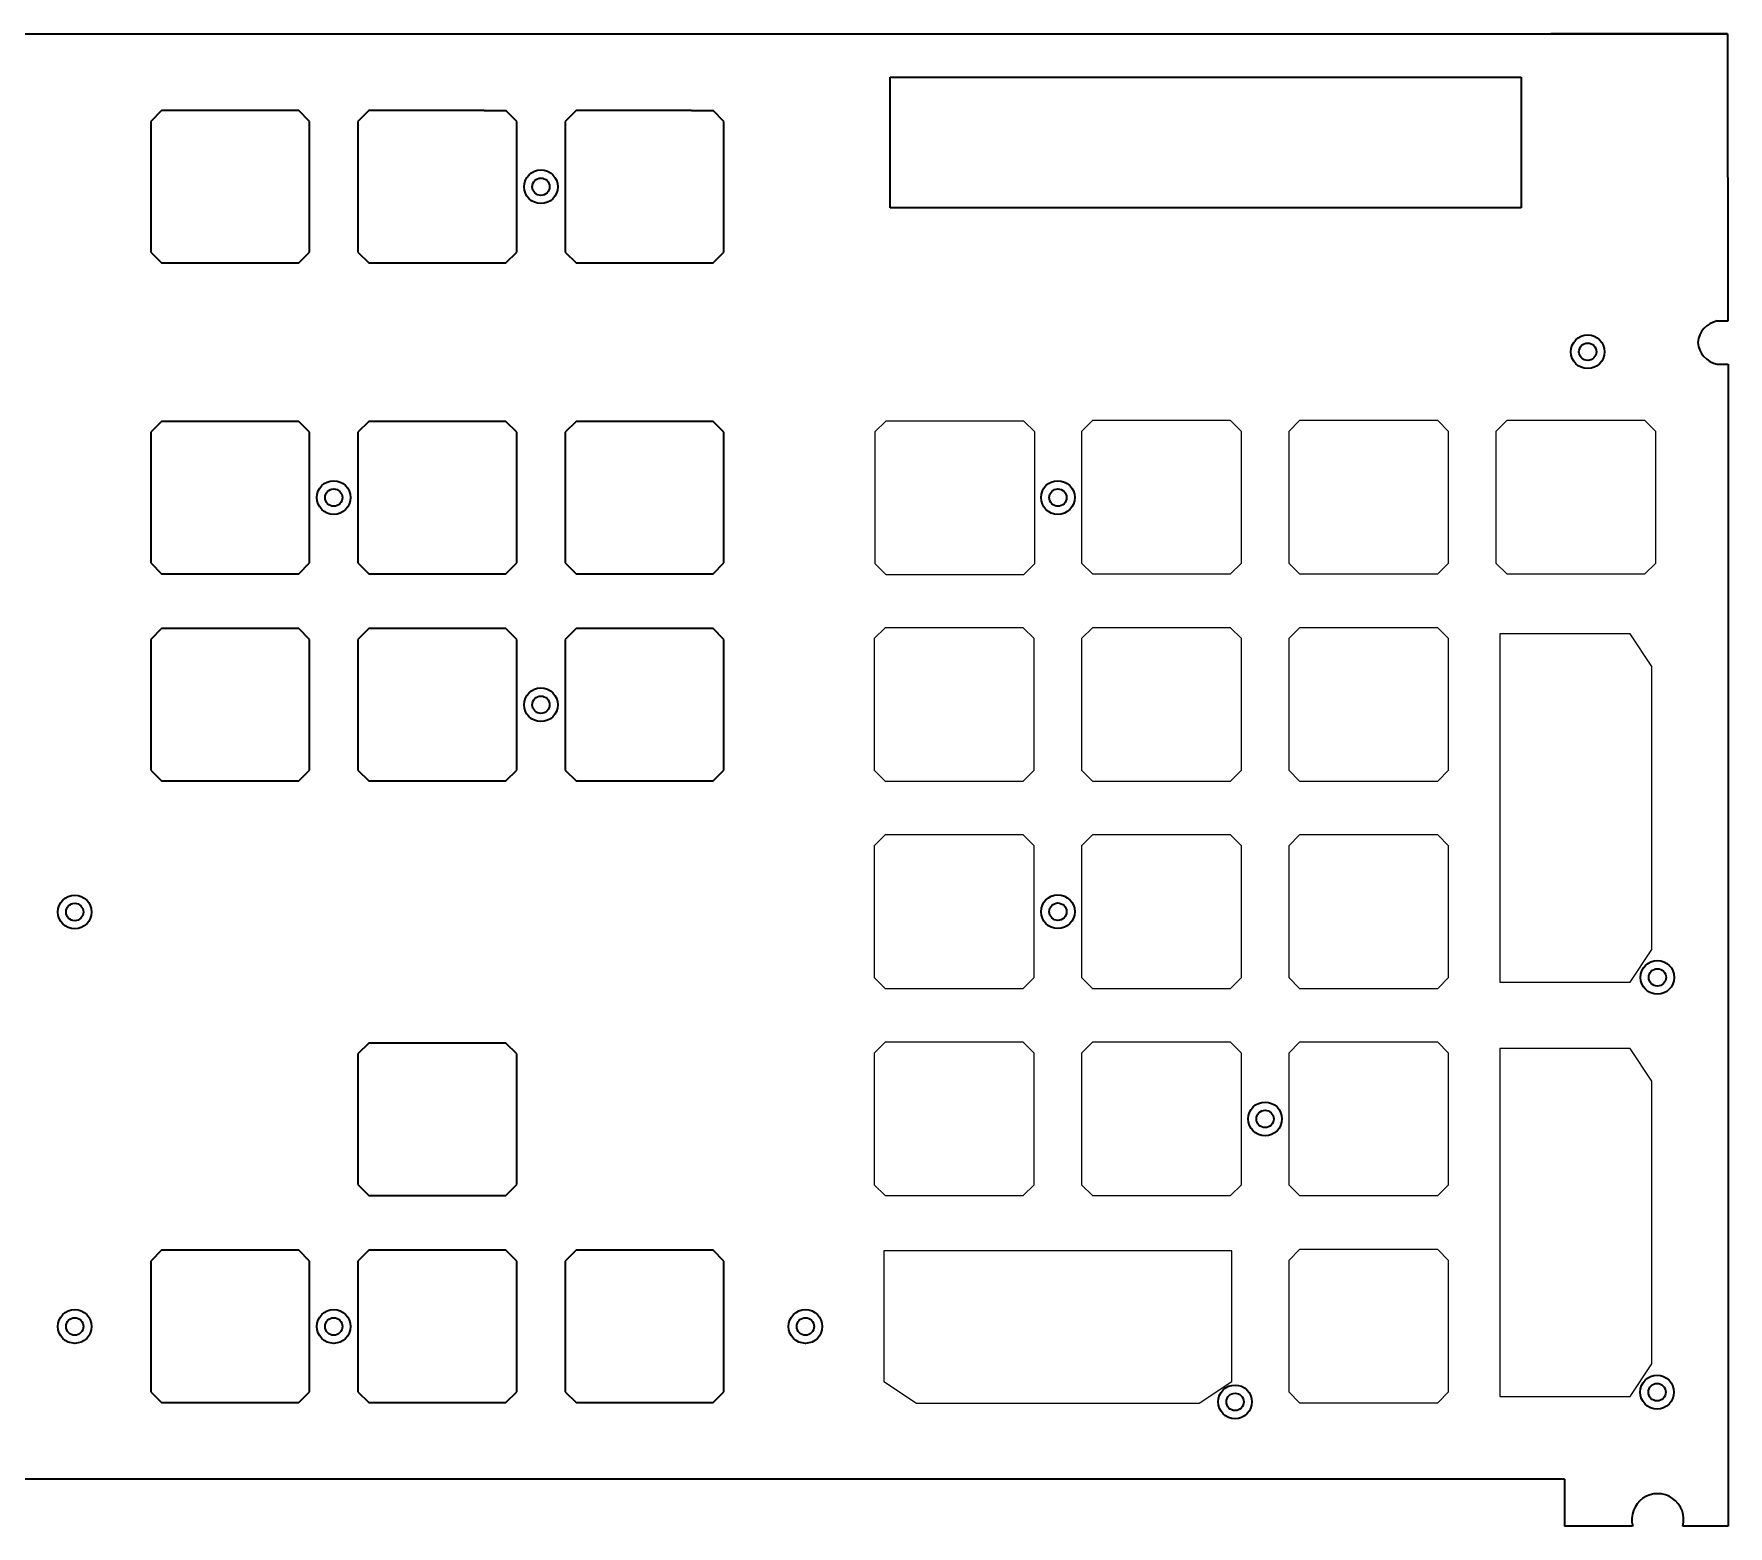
# Model space of a CAD drawing. Header units: millimetres. Extents: x -19 to 965, y -24 to 390.
# Drawn here: x 808.8 to 964.6, y 15.8 to 153 of the extents above; entities that cross this region are included whole.
import ezdxf

# ---------------------------------------------------------------- set-up
doc = ezdxf.new("R2010")
doc.units = ezdxf.units.MM
doc.layers.get('0').update_dxf_attribs({"lineweight": 35})

msp = doc.modelspace()

# ---------------------------------------------------------------- linework, layer by layer
at = {"color": 7, "linetype": 'Continuous'}
for p, q in [((517.6, 153), (964.5, 153)), ((964.5, 153), (948.25, 153)), ((964.5, 153), (949, 153)), ((964.5, 153), (949, 153)), ((964.5, 153), (949, 153)), ((964.5, 153), (964.51, 126.63)), ((887.51, 149.01), (945.51, 149.01)), ((887.51, 137.01), (887.51, 149.01)), ((945.51, 149.01), (945.51, 137.01)), ((820.53, 145.95), (819.53, 144.95)), ((820.53, 145.95), (819.53, 144.95)), ((820.53, 145.95), (819.53, 144.95)), ((819.53, 144.95), (819.53, 132.95)), ((819.53, 144.95), (819.53, 132.95)), ((819.53, 144.95), (819.53, 132.95)), ((833.13, 145.95), (820.53, 145.95)), ((833.13, 145.95), (820.53, 145.95)), ((833.13, 145.95), (820.53, 145.95)), ((834.13, 144.95), (833.13, 145.95)), ((834.13, 144.95), (833.13, 145.95)), ((834.13, 144.95), (833.13, 145.95)), ((834.13, 132.95), (834.13, 144.95)), ((834.13, 132.95), (834.13, 144.95)), ((834.13, 132.95), (834.13, 144.95)), ((839.58, 145.95), (838.58, 144.95)), ((839.58, 145.95), (838.58, 144.95)), ((839.58, 145.95), (838.58, 144.95)), ((838.58, 144.95), (838.58, 132.95)), ((838.58, 144.95), (838.58, 132.95)), ((838.58, 144.95), (838.58, 132.95)), ((850.18, 145.95), (839.58, 145.95)), ((850.18, 145.95), (839.58, 145.95)), ((850.18, 145.95), (839.58, 145.95)), ((858.63, 145.95), (857.63, 144.95)), ((858.63, 145.95), (857.63, 144.95)), ((858.63, 145.95), (857.63, 144.95)), ((857.63, 144.95), (857.63, 132.95)), ((857.63, 144.95), (857.63, 132.95)), ((857.63, 144.95), (857.63, 132.95)), ((869.23, 145.95), (858.63, 145.95)), ((869.23, 145.95), (858.63, 145.95)), ((869.23, 145.95), (858.63, 145.95)), ((853.18, 132.95), (853.18, 142.95)), ((853.18, 132.95), (853.18, 142.95)), ((853.18, 132.95), (853.18, 142.95)), ((872.23, 132.95), (872.23, 142.95)), ((872.23, 132.95), (872.23, 142.95)), ((872.23, 132.95), (872.23, 142.95)), ((945.51, 137.01), (887.51, 137.01)), ((819.53, 132.95), (820.53, 131.95)), ((819.53, 132.95), (820.53, 131.95)), ((819.53, 132.95), (820.53, 131.95)), ((833.13, 131.95), (834.13, 132.95)), ((833.13, 131.95), (834.13, 132.95)), ((833.13, 131.95), (834.13, 132.95)), ((838.58, 132.95), (839.58, 131.95)), ((838.58, 132.95), (839.58, 131.95)), ((838.58, 132.95), (839.58, 131.95)), ((852.18, 131.95), (853.18, 132.95)), ((852.18, 131.95), (853.18, 132.95)), ((852.18, 131.95), (853.18, 132.95)), ((857.63, 132.95), (858.63, 131.95)), ((857.63, 132.95), (858.63, 131.95)), ((857.63, 132.95), (858.63, 131.95)), ((871.23, 131.95), (872.23, 132.95)), ((871.23, 131.95), (872.23, 132.95)), ((871.23, 131.95), (872.23, 132.95)), ((820.53, 131.95), (833.13, 131.95)), ((820.53, 131.95), (833.13, 131.95)), ((820.53, 131.95), (833.13, 131.95)), ((839.58, 131.95), (852.18, 131.95)), ((839.58, 131.95), (852.18, 131.95)), ((839.58, 131.95), (852.18, 131.95)), ((858.63, 131.95), (871.23, 131.95)), ((858.63, 131.95), (871.23, 131.95)), ((858.63, 131.95), (871.23, 131.95)), ((964.55, 122.63), (964.55, 22.13)), ((820.53, 117.38), (819.53, 116.38)), ((820.53, 117.38), (819.53, 116.38)), ((820.53, 117.38), (819.53, 116.38)), ((833.13, 117.38), (820.53, 117.38)), ((833.13, 117.38), (820.53, 117.38)), ((833.13, 117.38), (820.53, 117.38)), ((834.13, 116.38), (833.13, 117.38)), ((834.13, 116.38), (833.13, 117.38)), ((834.13, 116.38), (833.13, 117.38)), ((839.58, 117.38), (838.58, 116.38)), ((839.58, 117.38), (838.58, 116.38)), ((839.58, 117.38), (838.58, 116.38)), ((852.18, 117.38), (839.58, 117.38)), ((852.18, 117.38), (839.58, 117.38)), ((852.18, 117.38), (839.58, 117.38)), ((853.18, 116.38), (852.18, 117.38)), ((853.18, 116.38), (852.18, 117.38)), ((853.18, 116.38), (852.18, 117.38)), ((858.63, 117.38), (857.63, 116.38)), ((858.63, 117.38), (857.63, 116.38)), ((858.63, 117.38), (857.63, 116.38)), ((871.23, 117.38), (858.63, 117.38)), ((871.23, 117.38), (858.63, 117.38)), ((871.23, 117.38), (858.63, 117.38)), ((872.23, 116.38), (871.23, 117.38)), ((872.23, 116.38), (871.23, 117.38)), ((872.23, 116.38), (871.23, 117.38)), ((819.53, 116.38), (819.53, 104.38)), ((819.53, 116.38), (819.53, 104.38)), ((819.53, 116.38), (819.53, 104.38)), ((834.13, 104.38), (834.13, 116.38)), ((834.13, 104.38), (834.13, 116.38)), ((834.13, 104.38), (834.13, 116.38)), ((838.58, 116.38), (838.58, 104.38)), ((838.58, 116.38), (838.58, 104.38)), ((838.58, 116.38), (838.58, 104.38)), ((853.18, 104.38), (853.18, 116.38)), ((853.18, 104.38), (853.18, 116.38)), ((853.18, 104.38), (853.18, 116.38)), ((857.63, 116.38), (857.63, 104.38)), ((857.63, 116.38), (857.63, 104.38)), ((857.63, 116.38), (857.63, 104.38)), ((872.23, 104.38), (872.23, 116.38)), ((872.23, 104.38), (872.23, 116.38)), ((872.23, 104.38), (872.23, 116.38)), ((819.53, 104.38), (820.53, 103.38)), ((819.53, 104.38), (820.53, 103.38)), ((819.53, 104.38), (820.53, 103.38)), ((833.13, 103.38), (834.13, 104.38)), ((833.13, 103.38), (834.13, 104.38)), ((833.13, 103.38), (834.13, 104.38)), ((838.58, 104.38), (839.58, 103.38)), ((838.58, 104.38), (839.58, 103.38)), ((838.58, 104.38), (839.58, 103.38)), ((852.18, 103.38), (853.18, 104.38)), ((852.18, 103.38), (853.18, 104.38)), ((852.18, 103.38), (853.18, 104.38)), ((857.63, 104.38), (858.63, 103.38)), ((857.63, 104.38), (858.63, 103.38)), ((857.63, 104.38), (858.63, 103.38)), ((871.23, 103.38), (872.23, 104.38)), ((871.23, 103.38), (872.23, 104.38)), ((871.23, 103.38), (872.23, 104.38)), ((820.53, 103.38), (833.13, 103.38)), ((820.53, 103.38), (833.13, 103.38)), ((820.53, 103.38), (833.13, 103.38)), ((839.58, 103.38), (852.18, 103.38)), ((839.58, 103.38), (852.18, 103.38)), ((839.58, 103.38), (852.18, 103.38)), ((858.63, 103.38), (871.23, 103.38)), ((858.63, 103.38), (871.23, 103.38)), ((858.63, 103.38), (871.23, 103.38)), ((820.53, 98.33), (819.53, 97.33)), ((820.53, 98.33), (819.53, 97.33)), ((820.53, 98.33), (819.53, 97.33)), ((833.13, 98.33), (820.53, 98.33)), ((833.13, 98.33), (820.53, 98.33)), ((833.13, 98.33), (820.53, 98.33)), ((834.13, 97.33), (833.13, 98.33)), ((834.13, 97.33), (833.13, 98.33)), ((834.13, 97.33), (833.13, 98.33)), ((839.58, 98.33), (838.58, 97.33)), ((839.58, 98.33), (838.58, 97.33)), ((839.58, 98.33), (838.58, 97.33)), ((852.18, 98.33), (839.58, 98.33)), ((852.18, 98.33), (839.58, 98.33)), ((852.18, 98.33), (839.58, 98.33)), ((853.18, 97.33), (852.18, 98.33)), ((853.18, 97.33), (852.18, 98.33)), ((853.18, 97.33), (852.18, 98.33)), ((858.63, 98.33), (857.63, 97.33)), ((858.63, 98.33), (857.63, 97.33)), ((858.63, 98.33), (857.63, 97.33)), ((871.23, 98.33), (858.63, 98.33)), ((871.23, 98.33), (858.63, 98.33)), ((871.23, 98.33), (858.63, 98.33)), ((872.23, 97.33), (871.23, 98.33)), ((872.23, 97.33), (871.23, 98.33)), ((872.23, 97.33), (871.23, 98.33)), ((819.53, 97.33), (819.53, 85.33)), ((819.53, 97.33), (819.53, 85.33)), ((819.53, 97.33), (819.53, 85.33)), ((834.13, 85.33), (834.13, 97.33)), ((834.13, 85.33), (834.13, 97.33)), ((834.13, 85.33), (834.13, 97.33)), ((838.58, 97.33), (838.58, 85.33)), ((838.58, 97.33), (838.58, 85.33)), ((838.58, 97.33), (838.58, 85.33)), ((853.18, 85.33), (853.18, 97.33)), ((853.18, 85.33), (853.18, 97.33)), ((853.18, 85.33), (853.18, 97.33)), ((857.63, 97.33), (857.63, 85.33)), ((857.63, 97.33), (857.63, 85.33)), ((857.63, 97.33), (857.63, 85.33)), ((872.23, 85.33), (872.23, 97.33)), ((872.23, 85.33), (872.23, 97.33)), ((872.23, 85.33), (872.23, 97.33)), ((819.53, 85.33), (820.53, 84.33)), ((819.53, 85.33), (820.53, 84.33)), ((819.53, 85.33), (820.53, 84.33)), ((820.53, 84.33), (833.13, 84.33)), ((820.53, 84.33), (833.13, 84.33)), ((820.53, 84.33), (833.13, 84.33)), ((833.13, 84.33), (834.13, 85.33)), ((833.13, 84.33), (834.13, 85.33)), ((833.13, 84.33), (834.13, 85.33)), ((838.58, 85.33), (839.58, 84.33)), ((838.58, 85.33), (839.58, 84.33)), ((838.58, 85.33), (839.58, 84.33)), ((839.58, 84.33), (852.18, 84.33)), ((839.58, 84.33), (852.18, 84.33)), ((839.58, 84.33), (852.18, 84.33)), ((852.18, 84.33), (853.18, 85.33)), ((852.18, 84.33), (853.18, 85.33)), ((852.18, 84.33), (853.18, 85.33)), ((857.63, 85.33), (858.63, 84.33)), ((857.63, 85.33), (858.63, 84.33)), ((857.63, 85.33), (858.63, 84.33)), ((858.63, 84.33), (871.23, 84.33)), ((858.63, 84.33), (871.23, 84.33)), ((858.63, 84.33), (871.23, 84.33)), ((871.23, 84.33), (872.23, 85.33)), ((871.23, 84.33), (872.23, 85.33)), ((871.23, 84.33), (872.23, 85.33)), ((839.58, 60.23), (838.58, 59.23)), ((839.58, 60.23), (838.58, 59.23)), ((839.58, 60.23), (838.58, 59.23)), ((838.58, 59.23), (838.58, 47.23)), ((838.58, 59.23), (838.58, 47.23)), ((838.58, 59.23), (838.58, 47.23)), ((852.18, 60.23), (839.58, 60.23)), ((852.18, 60.23), (839.58, 60.23)), ((852.18, 60.23), (839.58, 60.23)), ((853.18, 59.23), (852.18, 60.23)), ((853.18, 59.23), (852.18, 60.23)), ((853.18, 59.23), (852.18, 60.23)), ((853.18, 47.23), (853.18, 59.23)), ((853.18, 47.23), (853.18, 59.23)), ((853.18, 47.23), (853.18, 59.23)), ((838.58, 47.23), (839.58, 46.23)), ((838.58, 47.23), (839.58, 46.23)), ((838.58, 47.23), (839.58, 46.23)), ((852.18, 46.23), (853.18, 47.23)), ((852.18, 46.23), (853.18, 47.23)), ((852.18, 46.23), (853.18, 47.23)), ((839.58, 46.23), (852.18, 46.23)), ((839.58, 46.23), (852.18, 46.23)), ((839.58, 46.23), (852.18, 46.23)), ((820.53, 41.18), (819.53, 40.18)), ((820.53, 41.18), (819.53, 40.18)), ((820.53, 41.18), (819.53, 40.18)), ((833.13, 41.18), (820.53, 41.18)), ((833.13, 41.18), (820.53, 41.18)), ((833.13, 41.18), (820.53, 41.18)), ((834.13, 40.18), (833.13, 41.18)), ((834.13, 40.18), (833.13, 41.18)), ((834.13, 40.18), (833.13, 41.18)), ((839.58, 41.18), (838.58, 40.18)), ((839.58, 41.18), (838.58, 40.18)), ((839.58, 41.18), (838.58, 40.18)), ((852.18, 41.18), (839.58, 41.18)), ((852.18, 41.18), (839.58, 41.18)), ((852.18, 41.18), (839.58, 41.18)), ((853.18, 40.18), (852.18, 41.18)), ((853.18, 40.18), (852.18, 41.18)), ((853.18, 40.18), (852.18, 41.18)), ((858.63, 41.18), (857.63, 40.18)), ((858.63, 41.18), (857.63, 40.18)), ((858.63, 41.18), (857.63, 40.18)), ((871.23, 41.18), (858.63, 41.18)), ((871.23, 41.18), (858.63, 41.18)), ((871.23, 41.18), (858.63, 41.18)), ((872.23, 40.18), (871.23, 41.18)), ((872.23, 40.18), (871.23, 41.18)), ((872.23, 40.18), (871.23, 41.18)), ((819.53, 40.18), (819.53, 28.18)), ((819.53, 40.18), (819.53, 28.18)), ((819.53, 40.18), (819.53, 28.18)), ((834.13, 28.18), (834.13, 40.18)), ((834.13, 28.18), (834.13, 40.18)), ((834.13, 28.18), (834.13, 40.18)), ((838.58, 40.18), (838.58, 28.18)), ((838.58, 40.18), (838.58, 28.18)), ((838.58, 40.18), (838.58, 28.18)), ((853.18, 28.18), (853.18, 40.18)), ((853.18, 28.18), (853.18, 40.18)), ((853.18, 28.18), (853.18, 40.18)), ((857.63, 40.18), (857.63, 28.18)), ((857.63, 40.18), (857.63, 28.18)), ((857.63, 40.18), (857.63, 28.18)), ((872.23, 28.18), (872.23, 40.18)), ((872.23, 28.18), (872.23, 40.18)), ((872.23, 28.18), (872.23, 40.18)), ((819.53, 28.18), (820.53, 27.18)), ((819.53, 28.18), (820.53, 27.18)), ((819.53, 28.18), (820.53, 27.18)), ((833.13, 27.18), (834.13, 28.18)), ((833.13, 27.18), (834.13, 28.18)), ((833.13, 27.18), (834.13, 28.18)), ((838.58, 28.18), (839.58, 27.18)), ((838.58, 28.18), (839.58, 27.18)), ((838.58, 28.18), (839.58, 27.18)), ((852.18, 27.18), (853.18, 28.18)), ((852.18, 27.18), (853.18, 28.18)), ((852.18, 27.18), (853.18, 28.18)), ((857.63, 28.18), (858.63, 27.18)), ((857.63, 28.18), (858.63, 27.18)), ((857.63, 28.18), (858.63, 27.18)), ((871.23, 27.18), (872.23, 28.18)), ((871.23, 27.18), (872.23, 28.18)), ((871.23, 27.18), (872.23, 28.18)), ((820.53, 27.18), (833.13, 27.18)), ((820.53, 27.18), (833.13, 27.18)), ((820.53, 27.18), (833.13, 27.18)), ((839.58, 27.18), (852.18, 27.18)), ((839.58, 27.18), (852.18, 27.18)), ((839.58, 27.18), (852.18, 27.18)), ((858.63, 27.18), (871.23, 27.18)), ((858.63, 27.18), (871.23, 27.18)), ((858.63, 27.18), (871.23, 27.18)), ((964.55, 22.13), (964.55, 15.83)), ((949.5, 20.13), (532.6, 20.13)), ((949.5, 20.13), (949.5, 15.83)), ((955.77, 15.83), (949.5, 15.83)), ((964.55, 15.83), (960.38, 15.83))]:
    msp.add_line(p, q, dxfattribs=at)
at = {"color": 7}
for p, q in [((850.18, 145.95), (852.18, 145.95)), ((850.18, 145.95), (852.18, 145.95)), ((850.18, 145.95), (852.18, 145.95)), ((853.18, 144.95), (852.18, 145.95)), ((853.18, 144.95), (852.18, 145.95)), ((853.18, 144.95), (852.18, 145.95)), ((853.18, 142.95), (853.18, 144.95)), ((853.18, 142.95), (853.18, 144.95)), ((853.18, 142.95), (853.18, 144.95)), ((869.23, 145.95), (871.23, 145.95)), ((869.23, 145.95), (871.23, 145.95)), ((869.23, 145.95), (871.23, 145.95)), ((872.23, 144.95), (871.23, 145.95)), ((872.23, 144.95), (871.23, 145.95)), ((872.23, 144.95), (871.23, 145.95)), ((872.23, 142.95), (872.23, 144.95)), ((872.23, 142.95), (872.23, 144.95)), ((872.23, 142.95), (872.23, 144.95)), ((820.53, 131.95), (826.83, 131.95)), ((820.53, 131.95), (826.83, 131.95)), ((963.55, 126.63), (964.55, 126.63)), ((963.55, 122.63), (964.55, 122.63)), ((820.53, 103.38), (826.83, 103.38)), ((820.53, 103.38), (826.83, 103.38)), ((820.53, 84.33), (826.83, 84.33)), ((820.53, 84.33), (826.83, 84.33)), ((839.58, 84.33), (845.88, 84.33)), ((839.58, 84.33), (845.88, 84.33)), ((839.58, 27.18), (845.88, 27.18)), ((839.58, 27.18), (845.88, 27.18))]:
    msp.add_line(p, q, dxfattribs=at)
at = {"color": 7, "linetype": 'Continuous', "lineweight": 25}
for points in [[(886.1, 104.31), (887.1, 103.31), (899.8, 103.31), (900.8, 104.31), (900.8, 116.41), (899.8, 117.41), (887.1, 117.41), (886.1, 116.41)], [(905.1, 104.36), (906.1, 103.36), (918.8, 103.36), (919.8, 104.36), (919.8, 116.46), (918.8, 117.46), (906.1, 117.46), (905.1, 116.46)], [(924.15, 104.36), (925.15, 103.36), (937.85, 103.36), (938.85, 104.36), (938.85, 116.46), (937.85, 117.46), (925.15, 117.46), (924.15, 116.46)], [(943.2, 104.36), (944.2, 103.36), (956.9, 103.36), (957.9, 104.36), (957.9, 116.46), (956.9, 117.46), (944.2, 117.46), (943.2, 116.46)], [(886.05, 85.31), (887.05, 84.31), (899.75, 84.31), (900.75, 85.31), (900.75, 97.41), (899.75, 98.41), (887.05, 98.41), (886.05, 97.41)], [(905.1, 85.31), (906.1, 84.31), (918.8, 84.31), (919.8, 85.31), (919.8, 97.41), (918.8, 98.41), (906.1, 98.41), (905.1, 97.41)], [(924.15, 85.31), (925.15, 84.31), (937.85, 84.31), (938.85, 85.31), (938.85, 97.41), (937.85, 98.41), (925.15, 98.41), (924.15, 97.41)], [(943.55, 97.84), (943.55, 65.84), (955.55, 65.84), (957.55, 68.84), (957.55, 94.84), (955.55, 97.84)], [(886.05, 66.26), (887.05, 65.26), (899.75, 65.26), (900.75, 66.26), (900.75, 78.36), (899.75, 79.36), (887.05, 79.36), (886.05, 78.36)], [(905.1, 66.26), (906.1, 65.26), (918.8, 65.26), (919.8, 66.26), (919.8, 78.36), (918.8, 79.36), (906.1, 79.36), (905.1, 78.36)], [(924.15, 66.26), (925.15, 65.26), (937.85, 65.26), (938.85, 66.26), (938.85, 78.36), (937.85, 79.36), (925.15, 79.36), (924.15, 78.36)], [(886.05, 47.21), (887.05, 46.21), (899.75, 46.21), (900.75, 47.21), (900.75, 59.31), (899.75, 60.31), (887.05, 60.31), (886.05, 59.31)], [(905.1, 47.21), (906.1, 46.21), (918.8, 46.21), (919.8, 47.21), (919.8, 59.31), (918.8, 60.31), (906.1, 60.31), (905.1, 59.31)], [(924.15, 47.21), (925.15, 46.21), (937.85, 46.21), (938.85, 47.21), (938.85, 59.31), (937.85, 60.31), (925.15, 60.31), (924.15, 59.31)], [(943.55, 59.74), (943.55, 27.74), (955.55, 27.74), (957.55, 30.74), (957.55, 56.74), (955.55, 59.74)], [(918.93, 41.13), (886.93, 41.13), (886.93, 29.13), (889.93, 27.13), (915.93, 27.13), (918.93, 29.13)], [(924.15, 28.16), (925.15, 27.16), (937.85, 27.16), (938.85, 28.16), (938.85, 40.26), (937.85, 41.26), (925.15, 41.26), (924.15, 40.26)]]:
    msp.add_lwpolyline(points, close=True, dxfattribs=at)
for centre, radius in [((855.4, 138.95), 1.55), ((855.4, 138.95), 0.8), ((951.64, 123.78), 1.55), ((951.64, 123.78), 0.8), ((836.35, 110.38), 1.55), ((836.35, 110.38), 0.8), ((902.93, 110.38), 1.55), ((902.93, 110.38), 0.8), ((855.4, 91.33), 1.55), ((855.4, 91.33), 0.8), ((812.54, 72.28), 1.55), ((902.93, 72.31), 1.55), ((812.54, 72.28), 0.8), ((902.93, 72.31), 0.8), ((958.05, 66.27), 1.55), ((958.05, 66.27), 0.8), ((921.98, 53.26), 1.55), ((921.98, 53.26), 0.8), ((812.54, 34.18), 1.55), ((812.54, 34.18), 0.8), ((836.35, 34.18), 1.55), ((836.35, 34.18), 0.8), ((879.72, 34.18), 1.55), ((879.72, 34.18), 0.8), ((958.02, 28.14), 1.55), ((919.22, 27.25), 1.55), ((919.22, 27.25), 0.8), ((958.02, 28.14), 0.8)]:
    msp.add_circle(centre, radius)
at = {"color": 7}
for centre, radius, start, end in [((964.05, 124.37), 2.31, 102.5227, 173.598), ((964.05, 124.89), 2.31, 186.402, 257.4773), ((958.08, 16.43), 2.38, 345.3356, 194.6122)]:
    msp.add_arc(centre, radius, start, end, dxfattribs=at)

doc.saveas('drawing.dxf')
